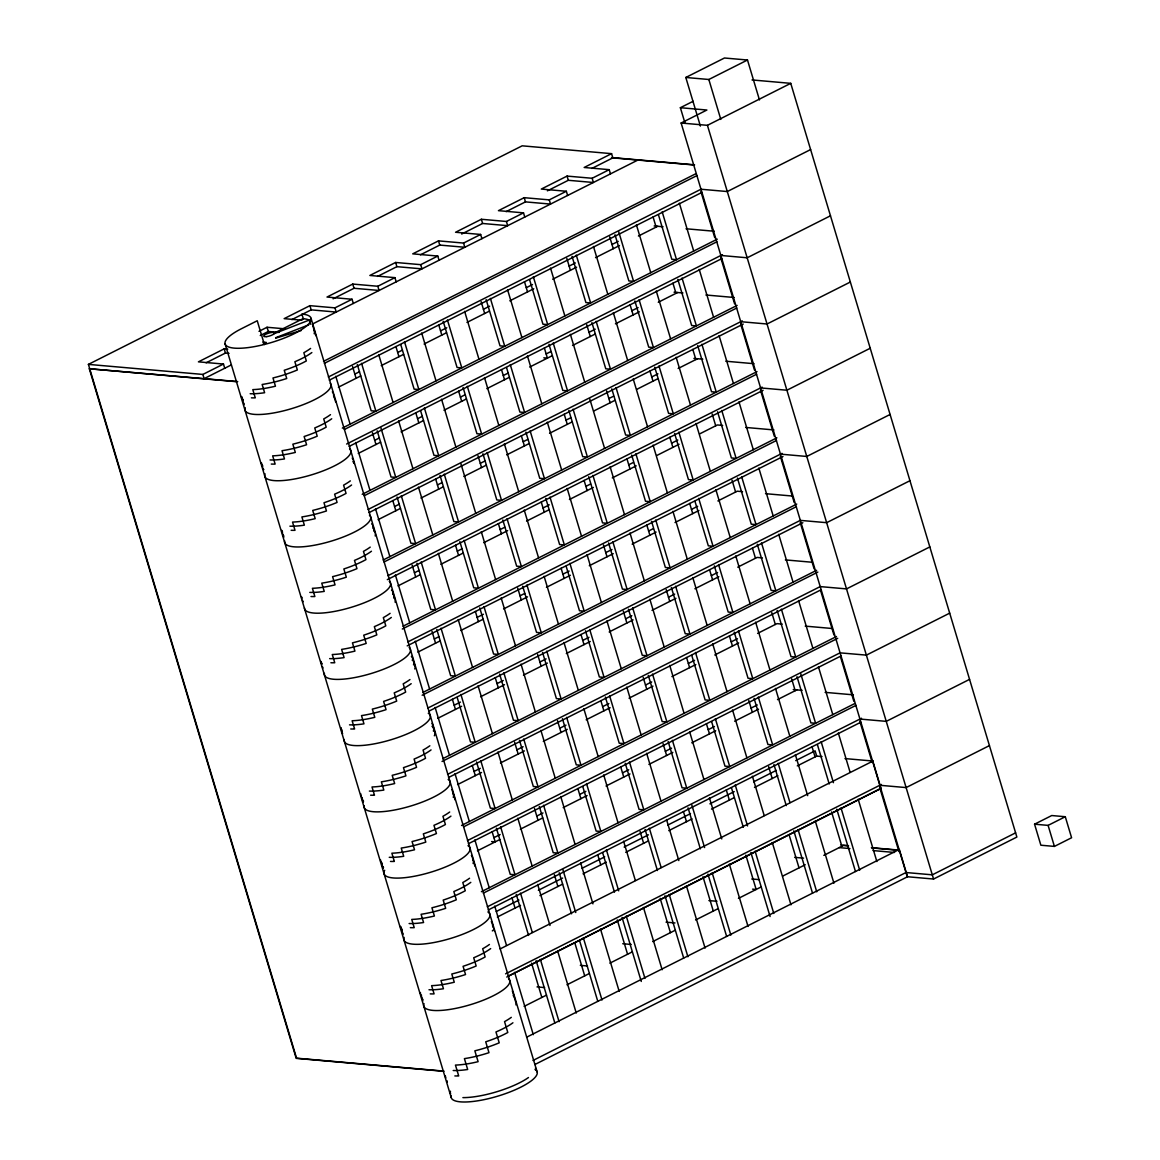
<?xml version="1.0" encoding="UTF-8"?>
<svg xmlns="http://www.w3.org/2000/svg" width="1160" height="1160" viewBox="0 0 1160 1160"><rect width="100%" height="100%" fill="white"/><g stroke="black" fill="none" stroke-linecap="round" stroke-linejoin="round"><path stroke-width="1.5" d="M443.932 1071.115L296.554 1058.181L88.406 364.385L522.174 145.826L611.566 153.656L612.828 157.862L591.875 168.432M443.599 1071.274L296.206 1058.355L89.32 368.764L237.713 381.582M700.393 126.078L685.807 77.474L724.463 58L747.489 60.015L759.466 99.934M685.807 77.474L708.832 79.489L747.489 60.015M684.965 122.989L680.369 107.706L693.158 101.268M227.766 349.174L224.185 348.856L198.418 361.848L223.474 364.037L224.736 368.242M258.999 331.325L267.046 327.265L284.939 328.831M353.321 303.456L352.06 299.251L334.964 307.864L309.909 305.66L284.142 318.652L302.035 320.218M396.184 281.851L394.922 277.646L377.826 286.259L352.77 284.07L327.004 297.047L352.06 299.251M439.046 260.26L437.784 256.055L420.688 264.668L395.632 262.464L369.866 275.457L394.922 277.646M481.908 238.655L480.646 234.45L463.55 243.063L438.495 240.874L412.728 253.851L437.784 256.055M524.769 217.065L523.508 212.86L506.412 221.473L481.357 219.269L455.575 232.261L480.646 234.45M567.617 195.475L566.355 191.269L549.274 199.882L524.204 197.679L498.438 210.656L523.508 212.86M610.479 173.869L609.217 169.665L592.136 178.278L567.066 176.088L541.299 189.065L566.355 191.269M611.566 153.656L584.161 167.475L609.217 169.665M752.014 79.939L790.743 83.346L1016.87 837.056L933.553 879.034L907.251 876.728L681.123 123.018L706.889 110.026L680.369 107.706M206.118 362.805L225.446 353.06L229.027 353.38M260.26 335.53L268.308 331.47L279.052 332.412M291.841 319.609L311.17 309.865L336.226 312.069L334.964 307.864M333.094 298.816L354.032 288.274L379.088 290.464L377.826 286.259M377.565 276.413L396.894 266.669L421.95 268.873L420.688 264.668M420.427 254.823L439.756 245.079L464.812 247.268L463.55 243.063M461.68 234.03L482.618 223.474L507.674 225.678L506.412 221.473M506.151 211.627L525.466 201.883L550.536 204.088L549.274 199.882M547.389 190.835L568.327 180.293L593.398 182.482L592.136 178.278M88.406 364.385L202.869 374.434L223.474 364.037M263.233 344.012L266.336 342.446L262.755 342.127M231.188 364.994L204.131 378.638L202.869 374.434M312.069 324.235L637.884 160.065M681.123 123.018L707.426 125.324L790.743 83.346M323.524 361.34L695.783 173.754M324.438 363.298L697.015 175.551M328.367 377L700.945 189.254M329.324 380.147L701.901 192.415M354.829 374.086L359.498 371.736M397.691 352.495L402.361 350.146M440.553 330.89L446.774 327.758M483.415 309.299L489.636 306.168M526.277 287.695L532.498 284.562M569.139 266.104L575.36 262.972M612.001 244.499L618.207 241.367M338.387 387.223L360.76 375.941M381.248 365.618L403.622 354.351M424.096 344.027L446.484 332.746M466.958 322.422L489.346 311.156M509.82 300.832L533.76 288.767M552.682 279.241L576.621 267.177M595.544 257.636L619.469 245.572M638.406 236.045L657.749 226.287M810.622 149.567L727.305 191.545L700.988 189.239M342.33 428.098L717.271 239.163M344.317 429.519L716.88 241.787M346.637 444.034L722.433 254.678M349.189 446.382L721.766 258.637M374.709 440.307L379.363 437.958M417.571 418.716L422.226 416.367M460.418 397.126L465.087 394.777M503.28 375.521L507.95 373.172M546.142 353.93L550.812 351.582M589.005 332.325L595.225 329.193M631.866 310.735L638.087 307.603M358.251 453.444L380.625 442.163M401.113 431.853L423.487 420.572M443.976 410.248L466.349 398.982M486.837 388.658L509.211 377.377M529.685 367.053L552.073 355.786M572.547 345.462L594.935 334.181M615.409 323.857L639.348 311.808M658.271 302.267L677.614 292.523M830.487 215.789L747.17 257.781L720.853 255.461M362.21 494.32L737.136 305.399M364.182 495.74L736.76 308.009M368.111 509.458L742.298 320.899M369.054 512.604L743.241 324.06M394.574 506.543L399.228 504.194M437.436 484.938L442.09 482.589M480.298 463.348L484.952 460.998M523.16 441.742L527.814 439.393M566.022 420.152L570.676 417.803M608.87 398.561L613.538 396.212M651.731 376.957L657.952 373.825M378.116 519.665L400.49 508.399M420.978 498.075L443.352 486.794M463.84 476.485L486.214 465.203M506.702 454.879L529.076 443.599M549.564 433.289L571.938 422.008M594.036 410.872L614.8 400.417M636.898 389.282L657.662 378.812M678.136 368.488L697.493 358.744M850.353 282.025L767.035 324.002L740.732 321.697M383.134 560.019L757.002 371.62M384.047 561.976L756.624 374.23M387.976 575.679L762.163 387.121M387.31 579.637L763.12 390.282M414.439 572.764L419.108 570.415M457.301 551.174L461.97 548.825M500.163 529.569L504.817 527.22M543.025 507.978L549.245 504.846M585.887 486.373L590.541 484.024M628.749 464.783L633.404 462.434M671.611 443.178L677.817 440.046M397.982 585.901L420.37 574.62M440.843 564.297L463.232 553.03M483.705 542.706L507.645 530.642M526.567 521.101L548.941 509.834M569.429 499.51L593.354 487.447M612.291 477.905L636.216 465.856M656.763 455.503L679.078 444.251M699.625 433.912L717.359 424.966L722.665 425.43M870.217 348.246L786.901 390.224L760.597 387.918M402.998 626.24L776.881 437.842M402.302 629.01L776.489 440.466M407.856 641.9L782.043 453.357M407.189 645.874L782.986 456.503M434.304 638.986L438.973 636.637M477.166 617.395L483.387 614.264M520.028 595.805L524.697 593.456M562.89 574.2L569.111 571.068M605.752 552.61L611.972 549.477M648.614 531.005L653.268 528.655M691.476 509.414L697.682 506.282M417.861 652.123L440.235 640.842M460.723 630.533L483.096 619.251M503.571 608.928L527.51 596.878M546.433 587.337L570.372 575.273M589.294 565.732L613.234 553.683M632.157 544.141L656.096 532.077M675.018 522.537L698.943 510.487M717.88 500.946L737.223 491.202L742.531 491.666M890.097 414.468L806.78 456.46L780.462 454.14M422.878 692.462L796.746 504.078M422.167 695.231L796.355 506.688M427.721 708.122L800.298 520.39M428.663 711.283L802.851 522.725M454.184 705.222L460.389 702.09M497.046 683.617L503.251 680.485M539.893 662.026L546.113 658.894M582.755 640.422L588.976 637.289M625.617 618.831L631.837 615.699M668.479 597.226L674.699 594.094M711.341 575.635L717.562 572.503M437.726 718.345L461.651 706.295M480.588 696.754L504.513 684.69M523.45 675.149L547.375 663.1M566.312 653.558L590.237 641.495M609.174 631.968L633.099 619.904M652.021 610.363L675.961 598.299M694.884 588.773L718.823 576.708M737.745 567.167L757.103 557.423L762.395 557.887M909.962 480.704L826.645 522.682L800.327 520.376M442.743 758.698L816.611 570.299M442.047 761.467L817.843 572.097M447.586 774.358L820.163 586.612M448.528 777.505L821.106 589.773M474.048 771.443L480.269 768.312M516.91 749.853L523.131 746.721M559.773 728.248L565.978 725.116M602.635 706.658L608.84 703.525M645.496 685.053L651.702 681.921M688.344 663.462L694.564 660.33M731.206 641.857L737.426 638.725M457.591 784.581L481.53 772.516M500.453 762.976L524.392 750.926M543.315 741.385L567.24 729.321M586.177 719.78L610.102 707.73M629.039 698.189L652.964 686.125M671.901 676.585L695.826 664.535M714.763 654.994L738.688 642.93M757.611 633.404L776.968 623.645L782.26 624.109M929.827 546.925L846.51 588.903L820.207 586.597M461.549 825.456L836.476 636.521M463.522 826.877L837.708 638.333M467.451 840.58L840.029 652.848L866.389 655.125L949.692 613.147M468.408 843.74L840.971 655.995M493.913 837.665L500.134 834.533M536.775 816.074L542.996 812.942M579.637 794.469L585.858 791.337M622.5 772.879L628.72 769.747M665.361 751.288L671.567 748.157M708.223 729.683L714.429 726.551M751.086 708.093L757.291 704.961M477.456 850.802L499.844 839.521M520.318 829.212L542.706 817.931M563.18 807.606L587.12 795.542M606.042 786.016L629.981 773.952M648.904 764.411L672.829 752.361M691.766 742.82L715.691 730.757M734.628 721.215L758.553 709.166M777.49 699.625L796.833 689.866M481.414 891.678L854.731 703.569M483.387 893.098L855.964 705.367M487.33 906.801L861.517 718.258M488.273 909.962L860.851 722.216M496.277 911.499L518.94 900.073M538.356 890.285L562.629 878.062M582.059 868.274L604.722 856.848M624.138 847.061L648.411 834.837M667.841 825.05L690.504 813.624M709.92 803.851L734.193 791.613M753.623 781.826L776.272 770.399M795.702 760.627L815.117 750.839L816.698 756.103L822.005 756.566M497.336 917.023L520.521 905.351M539.937 895.563L562.6 884.137M583.059 873.828L606.303 862.127M625.718 852.339L648.382 840.913M668.769 830.647L692.085 818.902M711.5 809.114L734.164 797.688M754.493 787.452L777.853 775.678M797.283 765.89L816.698 756.103M969.571 679.368L886.255 721.361L859.937 719.055M500.163 948.909L872.827 761.119L881.02 788.452L506.746 977.053M505.586 973.849L881.383 784.479M508.138 976.183L880.715 788.452M989.437 745.605L906.119 787.582L879.802 785.277M524.132 1006.372L546.519 995.106M566.993 984.782L589.382 973.501M609.855 963.177L632.229 951.91M652.717 941.587L675.091 930.306M695.579 919.981L717.953 908.715M738.441 898.391L760.815 887.11M782.913 875.988L805.229 864.736M823.817 855.369L843.509 845.452L848.583 845.901M526.654 1037.199L899.319 849.424L907.511 876.757L534.847 1064.532M533.005 1060.457L905.989 872.523L932.292 874.829L1015.609 832.851M1034.561 824.194L1051.743 815.538L1065.286 816.727L1071.593 837.752L1054.411 846.409L1040.868 845.219L1034.561 824.194L1048.103 825.384L1065.286 816.727M274.224 333.123L303.021 318.666A44.399 11.789 -16.7 0 1 309.198 320.073L310.43 324.191M274.383 333.601L309.198 320.073M275.63 337.719L308.777 324.844M275.761 338.125L301.281 330.498M611.842 157.571L694.521 164.821M611.494 157.745L694.448 165.024M654.167 225.982L663.056 226.751M686.038 228.767L714.313 231.246M674.047 292.204L682.921 292.987M705.904 295.002L734.178 297.482M693.912 358.425L702.786 359.208M725.768 361.224L754.043 363.704M543.822 357.817L547.404 358.135L544.359 347.971M89.32 368.764L236.713 381.698M745.634 427.446L773.923 429.925M765.513 493.682L792.019 496.001M785.378 559.903L811.884 562.223M805.243 626.125L831.749 628.459M793.252 689.562L802.14 690.345M825.108 692.361L853.397 694.84M844.987 758.582L873.262 761.062M840.826 845.016L848.018 845.64M871.392 847.684L898.347 850.048M871.856 847.931L898.71 850.294M839.216 847.612L849.903 848.555M873.074 850.585L894.462 852.455M794.629 857.37L803.576 858.154M491.593 841.565L495.175 841.87L492.13 831.72M751.767 878.976L758.93 879.599M752.579 889.154L756.16 889.459L745.851 855.137M708.905 900.566L716.967 901.277M666.043 922.157L675.004 922.954M622.746 943.718L631.243 944.472M580.333 965.352L587.482 965.99M537.022 986.913L544.62 987.581M1048.103 825.384L1054.411 846.409M708.832 79.489L720.809 119.422M707.426 125.324L933.553 879.034M700.886 191.472L714.734 237.64M720.751 257.694L734.613 303.862M740.631 323.93L754.479 370.098M760.496 390.151L774.343 436.32M780.361 456.373L794.223 502.541M800.226 522.595L814.088 568.777M820.613 590.541L833.953 634.999M840.478 656.763L853.818 701.22M859.836 721.274L872.146 762.323M879.73 787.567L898.942 851.599M679.354 203.16L693.709 251.038M699.219 269.381L713.588 317.26M719.084 335.617L733.453 383.496M738.949 401.838L753.318 449.717M758.829 468.06L773.183 515.939M778.693 534.296L793.063 582.175M798.558 600.517L812.928 648.397M818.423 666.739L832.793 714.618M838.303 732.975L850.106 772.299M858.183 799.24L876.873 861.546M662.172 211.816L676.541 259.695L671.799 259.274L658.46 214.817M682.036 278.037L696.406 325.916L691.664 325.51L677.817 279.342M701.901 344.274L716.271 392.152L711.529 391.732L697.682 345.564M721.781 410.495L736.136 458.374L731.394 457.953L717.547 411.786M741.646 476.716L756.015 524.596L751.274 524.189L737.412 478.022M761.511 542.952L775.88 590.832L771.139 590.411L757.291 544.243M781.39 609.174L795.745 657.053L791.004 656.633L777.157 610.464M800.734 673.684L815.611 723.274L810.869 722.868L797.021 676.7M821.12 741.632L833.431 782.666M841 807.896L859.69 870.203M817.409 744.633L829.212 783.957M836.781 809.202L855.471 871.508M653.065 216.949L656.125 227.113M672.945 283.171L675.99 293.335M692.81 349.406L695.855 359.571M712.167 413.932L715.72 425.792M732.033 480.167L735.6 492.014M752.419 548.086L755.464 558.25M771.777 612.611L775.33 624.471M791.642 678.846L795.209 690.693M812.029 746.764L815.074 756.929M831.575 811.942L841.87 846.278M636.405 224.808L650.76 272.687M656.27 291.029L670.639 338.908M676.135 357.251L690.504 405.13M696.014 423.473L710.37 471.351M715.879 489.709L730.249 537.587M735.745 555.93L750.114 603.809M755.61 622.151L769.979 670.03M775.489 688.387L789.844 736.266M795.354 754.609L807.664 795.644M815.234 820.874L833.924 883.181M618.715 231.754L633.592 281.344L628.851 280.923L615.003 234.755M639.087 299.686L653.457 347.565L648.715 347.144L634.868 300.976M658.967 365.907L673.322 413.786L668.58 413.366L654.733 367.198M678.832 432.129L693.202 480.008L688.46 479.602L674.598 433.434M698.697 498.365L713.066 546.244L708.325 545.823L694.985 501.366M718.562 564.587L732.932 612.465L728.19 612.045L714.342 565.877M738.441 630.808L752.796 678.687L748.055 678.281L734.207 632.113M758.307 697.044L772.676 744.923L767.934 744.503L754.072 698.335M778.171 763.265L789.974 802.589M798.051 829.531L816.741 891.837M773.952 764.556L786.262 805.606M793.832 830.85L812.522 893.157M609.696 236.857L613.263 248.704M630.083 304.775L633.128 314.94M649.948 370.997L652.993 381.161M669.813 437.233L672.872 447.383M689.692 503.454L692.737 513.619M709.558 569.676L712.602 579.84M729.423 635.912L732.467 646.062M748.78 700.437L752.347 712.298M768.659 766.659L772.212 778.519M789.235 835.258L799.022 867.868M593.456 246.442L607.826 294.321M613.321 312.663L627.69 360.543M633.201 378.899L647.555 426.778M653.065 445.121L667.421 493M672.93 511.342L687.3 559.221M692.796 577.578L707.165 625.457M712.675 643.8L727.03 691.679M732.54 710.021L746.909 757.901M752.405 776.258L764.208 815.582M772.284 842.522L790.975 904.829M567.066 176.088L568.327 180.293M576.274 255.099L590.643 302.977L585.901 302.557L572.054 256.389M596.153 321.32L610.508 369.199L605.766 368.793L591.919 322.625M616.018 387.556L630.373 435.435L625.646 435.014L611.784 388.846M635.883 453.777L650.252 501.657L645.511 501.236L631.663 455.068M655.748 519.999L670.117 567.878L665.376 567.472L651.529 521.289M675.627 586.235L689.982 634.114L685.241 633.693L671.393 587.525M695.492 652.457L709.862 700.336L705.12 699.915L691.78 655.458M715.357 718.678L729.727 766.557L724.986 766.151L711.645 721.679M735.222 784.899L747.547 825.949M755.116 851.179L773.807 913.486M731.51 787.915L743.313 827.239M750.883 852.484L770.095 916.531M566.848 258.448L570.401 270.309M586.713 324.684L590.266 336.531M606.578 390.905L610.131 402.766M626.951 458.824L630.01 468.988M646.83 525.045L649.875 535.21M666.188 589.585L669.74 601.431M686.561 657.502L689.605 667.667M706.425 723.724L709.485 733.889M726.305 789.96L729.35 800.11M550.507 268.076L564.876 315.955M570.372 334.312L584.741 382.191M589.729 398.822L604.606 448.412M610.116 466.755L624.486 514.634M629.981 532.991L644.351 580.87M649.861 599.212L664.216 647.091M669.726 665.434L684.081 713.313M689.591 731.67L703.961 779.549M709.456 797.891L721.766 838.927M729.336 864.157L748.04 926.463M524.204 197.679L525.466 201.883M533.324 276.732L547.694 324.611L542.952 324.205L529.612 279.748M553.204 342.969L567.559 390.848L562.817 390.427L548.97 344.259M573.069 409.19L587.438 457.069L582.697 456.649L568.835 410.48M592.934 475.411L607.303 523.29L602.562 522.885L588.714 476.716M612.813 541.648L627.168 589.526L622.427 589.106L608.579 542.938M632.678 607.869L647.034 655.748L642.292 655.327L628.445 609.159M652.543 674.09L666.913 721.97L662.172 721.563L648.309 675.395M672.409 740.327L686.778 788.206L682.036 787.785L668.189 741.617M691.766 804.837L704.598 847.583M712.167 872.813L730.858 935.119M688.054 807.838L700.365 848.873M707.948 874.133L726.639 936.439M524.494 281.75L527.539 291.899M564.224 414.192L567.284 424.357M584.103 480.414L587.149 490.578M603.461 544.953L607.014 556.814M623.326 611.175L626.878 623.036M643.191 677.411L646.758 689.258M663.071 743.633L666.623 755.493M683.443 811.551L686.488 821.715M703.003 876.742L713.298 911.064M507.558 289.724L521.928 337.603M527.438 355.946L541.792 403.825M547.303 422.167L561.672 470.046M567.167 488.403L581.537 536.283M587.033 554.625L601.402 602.504M606.912 620.846L621.267 668.726M626.777 687.082L641.147 734.962M646.642 753.304L661.011 801.183M666.507 819.526L678.832 860.575M686.401 885.805L705.091 948.111M481.357 219.269L482.618 223.474M490.39 298.381L504.745 346.26L500.003 345.839L486.156 299.671M510.255 364.602L524.625 412.482L519.883 412.061L506.543 367.604M530.12 430.824L544.49 478.703L539.748 478.297L525.9 432.129M549.985 497.06L564.354 544.939L559.613 544.518L545.765 498.35M569.865 563.282L584.22 611.16L579.478 610.74L566.152 566.283M589.729 629.503L604.099 677.382L599.357 676.976L585.495 630.808M609.595 695.739L623.964 743.618L619.222 743.197L605.375 697.029M629.46 761.961L643.829 809.839L639.087 809.419L625.24 763.251M649.339 828.182L661.127 867.52M669.218 894.462L687.909 956.768M645.105 829.487L657.415 870.522M664.999 895.766L683.689 958.073M481.125 301.644L484.677 313.505M501.497 369.562L504.542 379.726M521.362 435.798L524.422 445.947M541.241 502.019L544.287 512.183M561.106 568.24L564.151 578.405M580.971 634.476L584.016 644.626M600.837 700.698L603.896 710.862M620.716 766.919L623.761 777.084M640.073 831.459L643.626 843.306M660.141 898.333L670.437 932.654M464.623 311.358L478.978 359.238M484.488 377.595L498.843 425.474M504.353 443.816L518.723 491.695M524.218 510.037L538.588 557.916M544.098 576.274L558.453 624.152M563.963 642.495L578.332 690.374M583.828 708.716L598.197 756.595M603.693 774.952L618.062 822.832M623.572 841.174L635.361 880.498M643.452 907.439L662.142 969.745M438.495 240.874L439.756 245.079M447.441 320.015L461.796 367.894L457.069 367.488L443.207 321.32M467.306 386.251L481.675 434.13L476.934 433.709L463.087 387.541M487.171 452.473L501.54 500.351L496.799 499.931L482.951 453.763M507.05 518.694L521.405 566.573L516.664 566.167L502.816 519.985M526.915 584.93L541.285 632.809L536.543 632.389L522.682 586.221M546.78 651.151L561.15 699.03L556.409 698.61L542.561 652.442M566.645 717.373L581.015 765.252L576.274 764.832L562.426 718.663M586.525 783.594L600.88 831.473L596.139 831.067L582.798 786.611M606.39 849.831L618.701 890.865M626.269 916.095L644.96 978.402M602.678 852.832L614.466 892.156M622.05 917.415L641.262 981.447M438.77 324.93L441.815 335.095M458.635 391.166L461.68 401.331M477.992 455.691L481.56 467.552M498.379 523.61L501.424 533.774M517.737 588.149L521.289 600.01M537.602 654.37L541.154 666.231M557.467 720.606L561.034 732.453M577.854 788.524L580.899 798.674M597.719 854.746L600.764 864.91M617.279 919.938L627.574 954.26M421.674 333.007L436.029 380.886M441.539 399.228L455.909 447.108M460.897 463.739L475.774 513.329M481.284 531.686L495.639 579.565M501.149 597.908L515.504 645.786M521.014 664.129L535.384 712.008M540.879 730.365L555.249 778.244M560.759 796.587L575.113 844.465M580.624 862.808L592.934 903.857M600.503 929.073L619.193 991.38M395.632 262.464L396.894 266.669M404.492 341.663L418.861 389.542L414.12 389.122L400.78 344.665M424.357 407.885L438.726 455.764L433.985 455.343L420.645 410.887M444.236 474.107L458.591 521.986L453.85 521.579L440.002 475.411M464.101 540.342L478.457 588.221L473.729 587.801L459.867 541.633M483.966 606.564L498.336 654.443L493.595 654.023L479.733 607.854M503.832 672.785L518.201 720.664L513.46 720.259L499.612 674.09M523.711 739.021L538.066 786.901L533.324 786.48L519.477 740.312M543.576 805.243L557.931 853.122L553.204 852.702L539.342 806.534M562.933 869.754L575.751 912.514M583.321 937.73L602.011 1000.036M559.221 872.755L571.532 913.805M579.623 940.774L597.791 1001.356M395.908 346.536L398.953 356.7M415.773 412.757L418.833 422.922M435.652 478.993L438.697 489.143M455.517 545.214L458.562 555.379M475.382 611.436L478.427 621.601M495.248 677.658L498.307 687.822M514.62 742.197L518.172 754.058M534.485 808.418L538.037 820.279M554.35 874.654L557.902 886.501M574.925 943.239L584.712 975.85M378.726 354.641L393.095 402.52M398.59 420.863L412.96 468.741M418.455 487.099L432.825 534.977M438.335 553.32L452.69 601.199M458.2 619.541L472.57 667.421M478.065 685.777L492.435 733.657M497.93 751.999L512.299 799.878M517.809 818.22L532.164 866.099M537.674 884.457L549.985 925.491M557.554 950.721L576.245 1013.028M352.77 284.07L354.032 288.274M361.543 363.298L375.912 411.176L371.171 410.756L357.324 364.588M380.9 427.822L395.777 477.398L391.036 476.992L377.188 430.824M401.287 495.755L415.642 543.634L410.901 543.213L397.053 497.046M421.152 561.976L435.522 609.855L430.78 609.435L416.918 563.267M441.017 628.198L455.387 676.077L450.646 675.671L436.798 629.503M460.897 694.434L475.252 742.313L470.51 741.892L457.171 697.436M480.762 760.656L495.117 808.534L490.375 808.114L476.528 761.946M500.627 826.877L514.996 874.756L510.255 874.35L496.393 828.182M520.492 893.113L532.295 932.437M540.371 959.378L559.077 1021.684M516.273 894.404L528.583 935.438M536.152 960.697L554.842 1023.004M352.538 366.444L356.091 378.29M372.403 432.665L375.971 444.512M392.79 500.584L395.836 510.748M412.148 565.109L415.7 576.97M432.013 631.345L435.565 643.191M452.385 699.262L455.445 709.427M472.265 765.484L475.31 775.648M511.995 897.941L515.04 908.106M531.555 963.134L541.851 997.455M335.776 376.289L350.146 424.168M355.642 442.511L370.011 490.39M375.521 508.733L389.876 556.611M395.386 574.968L409.755 622.847M415.251 641.19L429.62 689.069M435.116 707.411L449.486 755.29M454.995 773.647L469.35 821.527M474.861 839.869L489.23 887.748M494.725 906.09L506.528 945.414M514.605 972.356L533.296 1034.662M309.909 305.66L311.17 309.865M311.068 318.391L537.196 1072.101M333.471 394.545L334.298 397.286A44.399 11.789 -16.7 0 0 333.558 395.966M334.704 398.663L335.53 401.403A44.399 11.789 -16.7 0 1 335.631 401.897M353.336 460.766L354.162 463.507A44.399 11.789 -16.7 0 0 353.031 461.796M372.795 525.611L374.854 532.484M392.66 591.846L393.486 594.587M394.733 598.705L393.907 595.964A44.399 11.789 -16.7 0 1 393.834 598.038M473.382 860.865L472.149 856.747A44.399 11.789 -16.7 0 0 471.395 855.428M473.787 862.242L474.614 864.983A44.399 11.789 -16.7 0 1 474.73 865.984M493.247 927.087L492.014 922.968A44.399 11.789 -16.7 0 0 491.274 921.649M493.652 928.464L494.479 931.219M303.412 319.13L301.89 314.041L302.934 314.142A44.834 11.905 -16.7 0 1 294.103 333.746A44.834 11.905 -16.7 0 1 234.291 348.13A44.834 11.905 -16.7 0 1 240.613 329.135L257.244 320.755L264.379 344.535M267.046 327.265L268.308 331.47M242.831 400.649L241.599 396.532A44.399 11.789 -16.7 0 0 241.831 398.01M261.885 464.13L262.711 466.885A44.399 11.789 -16.7 0 0 262.711 467.393M281.75 530.352L282.576 533.107M282.982 534.485L283.808 537.225M321.074 661.432L321.9 664.187M341.765 730.409L340.938 727.668A44.399 11.789 -16.7 0 0 341.707 730.017M362.05 798.008L363.283 802.126A44.399 11.789 -16.7 0 1 363.5 801.038M381.915 864.229L383.148 868.361A44.399 11.789 -16.7 0 1 383.38 867.26M401.78 930.465L400.548 926.347A44.399 11.789 -16.7 0 0 400.78 927.826M422.066 998.064L422.892 1000.805M225.069 343.766L451.197 1097.476M224.185 348.856L225.446 353.06M536.514 1070.753A44.834 11.905 -16.7 0 1 496.886 1096.418A44.834 11.905 -16.7 0 1 451.197 1095.924M535.18 1069.607A44.834 11.905 -16.7 0 1 535.934 1070.158M508.5 978.707A44.834 11.905 -16.7 0 1 469.452 1004.966A44.834 11.905 -16.7 0 1 424.009 1003.632M453.212 1070.506A44.399 11.789 -16.7 0 0 467.668 1069.491L464.406 1058.63A44.399 11.789 -16.7 0 0 488.983 1052.671L485.721 1041.811A44.399 11.789 -16.7 0 0 507.79 1032.487L504.542 1021.627A44.399 11.789 -16.7 0 0 511.299 1017.349M445.889 1077.872A44.399 11.789 -16.7 0 1 445.425 1075.943M447.137 1082.381A44.399 11.789 -16.7 0 1 447.137 1080.83M512.923 1022.786A44.399 11.789 -16.7 0 1 495.958 1031.965L499.221 1042.826A44.399 11.789 -16.7 0 1 474.846 1050.815L478.108 1061.676A44.399 11.789 -16.7 0 1 455.445 1065.083L458.708 1075.943A44.399 11.789 -16.7 0 1 454.851 1075.929M515.895 1004.864A44.399 11.789 -16.7 0 0 515.953 1002.791L512.691 991.931A44.399 11.789 -16.7 0 0 512.285 991.017M513.184 995.642A44.399 11.789 -16.7 0 1 514.155 996.889M330.267 383.264A44.834 11.905 -16.7 0 1 289.275 409.321A44.834 11.905 -16.7 0 1 245.195 407.595M250.168 393.718A44.399 11.789 -16.7 0 0 264.625 392.718L262.145 384.467A44.399 11.789 -16.7 0 0 286.723 378.508L284.243 370.272A44.399 11.789 -16.7 0 0 306.327 360.949L303.848 352.698A44.399 11.789 -16.7 0 0 310.605 348.435M243.179 399.663A44.399 11.789 -16.7 0 1 242.063 398.46M243.963 403.404A44.399 11.789 -16.7 0 1 243.6 403.013M243.063 402.128A44.399 11.789 -16.7 0 1 243.063 399.562M313.693 329.73A44.399 11.789 -16.7 0 1 314.49 332.587M314.36 333.137A44.399 11.789 -16.7 0 1 314.157 333.703M311.851 352.553A44.399 11.789 -16.7 0 1 294.872 361.731L297.351 369.967A44.399 11.789 -16.7 0 1 272.977 377.957L275.457 386.193A44.399 11.789 -16.7 0 1 252.793 389.615L255.273 397.851A44.399 11.789 -16.7 0 1 251.415 397.837M244.064 404.767A44.399 11.789 -16.7 0 1 244.151 404.231M315.767 335.661A44.399 11.789 -16.7 0 0 315.665 335.182L313.185 326.946A44.399 11.789 -16.7 0 0 312.765 326.032M349.551 448.891A44.834 11.905 -16.7 0 1 310.503 475.15A44.834 11.905 -16.7 0 1 265.06 473.816M270.048 459.954A44.399 11.789 -16.7 0 0 284.49 458.939L282.025 450.703A44.399 11.789 -16.7 0 0 306.588 444.744L304.123 436.508A44.399 11.789 -16.7 0 0 326.192 427.17L323.727 418.934A44.399 11.789 -16.7 0 0 330.484 414.657M262.61 465.522A44.399 11.789 -16.7 0 1 261.928 464.696M261.551 463.768A44.399 11.789 -16.7 0 1 261.464 462.753M263.842 469.64A44.399 11.789 -16.7 0 1 263.161 468.814M334.399 397.778A44.399 11.789 -16.7 0 1 334.413 398.286M331.716 418.774A44.399 11.789 -16.7 0 1 314.751 427.953L317.216 436.189A44.399 11.789 -16.7 0 1 292.842 444.178L295.321 452.429A44.399 11.789 -16.7 0 1 272.658 455.837L275.137 464.072A44.399 11.789 -16.7 0 1 271.281 464.072M332.325 391.834A44.399 11.789 -16.7 0 1 333.065 393.167M369.416 515.112A44.834 11.905 -16.7 0 1 331.716 540.98A44.834 11.905 -16.7 0 1 284.678 540.893M289.913 526.176A44.399 11.789 -16.7 0 0 304.355 525.161L301.89 516.925A44.399 11.789 -16.7 0 0 326.453 510.965L323.988 502.729A44.399 11.789 -16.7 0 0 346.057 493.391L343.592 485.155A44.399 11.789 -16.7 0 0 350.349 480.878M282.474 531.744A44.399 11.789 -16.7 0 1 281.793 530.917M351.582 485.01A44.399 11.789 -16.7 0 1 334.617 494.189L337.082 502.425A44.399 11.789 -16.7 0 1 312.721 510.414L315.187 518.65A44.399 11.789 -16.7 0 1 292.537 522.072L295.002 530.308A44.399 11.789 -16.7 0 1 291.145 530.294M283.707 535.862A44.399 11.789 -16.7 0 1 282.649 534.122M352.19 458.07A44.399 11.789 -16.7 0 1 352.93 459.389M389.282 581.348A44.834 11.905 -16.7 0 1 352.93 606.796A44.834 11.905 -16.7 0 1 304.457 607.913M309.778 592.398A44.399 11.789 -16.7 0 0 324.235 591.397L321.755 583.147A44.399 11.789 -16.7 0 0 346.332 577.187L343.853 568.951A44.399 11.789 -16.7 0 0 365.937 559.627L363.457 551.377A44.399 11.789 -16.7 0 0 370.214 547.114M302.339 597.965A44.399 11.789 -16.7 0 1 301.44 596.689M374.129 530.221A44.399 11.789 -16.7 0 1 374.1 531.265M372.897 528.017A44.399 11.789 -16.7 0 1 374.027 529.743M371.447 551.232A44.399 11.789 -16.7 0 1 354.481 560.41L356.961 568.647A44.399 11.789 -16.7 0 1 332.587 576.636L335.051 584.872A44.399 11.789 -16.7 0 1 312.402 588.294L314.868 596.53A44.399 11.789 -16.7 0 1 311.01 596.515M303.195 601.692A44.399 11.789 -16.7 0 1 302.513 600.343M375.274 533.861A44.399 11.789 -16.7 0 1 375.202 535.934M371.664 523.899A44.399 11.789 -16.7 0 1 372.375 524.712M409.147 647.57A44.834 11.905 -16.7 0 1 371.447 673.423A44.834 11.905 -16.7 0 1 324.423 673.337M329.643 658.634A44.399 11.789 -16.7 0 0 344.099 657.618L341.62 649.383A44.399 11.789 -16.7 0 0 366.197 643.423L363.718 635.187A44.399 11.789 -16.7 0 0 385.801 625.849L383.322 617.613A44.399 11.789 -16.7 0 0 390.093 613.336M321.827 663.796A44.399 11.789 -16.7 0 1 321.074 661.954M392.762 594.239A44.399 11.789 -16.7 0 1 393.167 594.63M391.326 617.453A44.399 11.789 -16.7 0 1 374.346 626.632L376.826 634.868A44.399 11.789 -16.7 0 1 352.451 642.857L354.931 651.108A44.399 11.789 -16.7 0 1 332.267 654.515L334.747 662.751A44.399 11.789 -16.7 0 1 330.89 662.751M323.075 667.913A44.399 11.789 -16.7 0 1 322.393 666.565M395.139 600.082A44.399 11.789 -16.7 0 1 395.082 602.156M391.529 590.121A44.399 11.789 -16.7 0 1 392.254 590.933M428.272 713.255A44.834 11.905 -16.7 0 1 392.674 739.239A44.834 11.905 -16.7 0 1 344.288 739.572M349.522 724.855A44.399 11.789 -16.7 0 0 363.964 723.84L361.5 715.604A44.399 11.789 -16.7 0 0 386.062 709.644L383.598 701.409A44.399 11.789 -16.7 0 0 405.666 692.071L403.201 683.835A44.399 11.789 -16.7 0 0 409.959 679.557M342.635 733.714A44.399 11.789 -16.7 0 1 342.258 731.25M413.598 661.722A44.399 11.789 -16.7 0 1 413.511 664.839M412.162 660.098A44.399 11.789 -16.7 0 1 412.641 660.475M411.191 683.689A44.399 11.789 -16.7 0 1 394.226 692.868L396.691 701.104A44.399 11.789 -16.7 0 1 372.331 709.093L374.796 717.329A44.399 11.789 -16.7 0 1 352.132 720.751L354.612 728.987A44.399 11.789 -16.7 0 1 350.755 728.973M414.743 668.957A44.399 11.789 -16.7 0 0 415.004 666.304L412.539 658.068A44.399 11.789 -16.7 0 0 412.365 657.604M411.394 656.357A44.399 11.789 -16.7 0 1 412.119 657.169M449.471 780.622A44.834 11.905 -16.7 0 1 409.842 806.287A44.834 11.905 -16.7 0 1 364.153 805.794M448.137 779.477A44.834 11.905 -16.7 0 1 448.891 780.028M369.387 791.077A44.399 11.789 -16.7 0 0 383.829 790.076L381.364 781.826A44.399 11.789 -16.7 0 0 405.927 775.866L403.462 767.63A44.399 11.789 -16.7 0 0 425.532 758.292L423.066 750.056A44.399 11.789 -16.7 0 0 429.824 745.793M361.267 795.818A44.399 11.789 -16.7 0 1 360.818 793.889M362.5 799.936A44.399 11.789 -16.7 0 1 362.123 797.471M433.216 727.509A44.399 11.789 -16.7 0 1 433.376 731.061M432.027 726.334A44.399 11.789 -16.7 0 1 432.506 726.697M431.056 749.911A44.399 11.789 -16.7 0 1 414.091 759.089L416.556 767.326A44.399 11.789 -16.7 0 1 392.196 775.315L394.661 783.551A44.399 11.789 -16.7 0 1 372.012 786.973L374.477 795.209A44.399 11.789 -16.7 0 1 370.62 795.194M434.811 734.613A44.399 11.789 -16.7 0 0 434.87 732.54L432.404 724.289A44.399 11.789 -16.7 0 0 431.984 723.39M434.608 735.179A44.399 11.789 -16.7 0 1 434.333 735.774M469.35 846.843A44.834 11.905 -16.7 0 1 427.01 873.291A44.834 11.905 -16.7 0 1 384.7 870.29M468.002 845.712A44.834 11.905 -16.7 0 1 468.756 846.249M389.252 857.312A44.399 11.789 -16.7 0 0 403.709 856.297L401.229 848.062A44.399 11.789 -16.7 0 0 425.807 842.102L423.327 833.866A44.399 11.789 -16.7 0 0 445.411 824.528L442.932 816.292A44.399 11.789 -16.7 0 0 449.688 812.014M382.263 863.243A44.399 11.789 -16.7 0 1 381.437 862.474M381.132 862.039A44.399 11.789 -16.7 0 1 380.683 860.111M383.496 867.361A44.399 11.789 -16.7 0 1 383.047 866.998M382.147 865.722A44.399 11.789 -16.7 0 1 381.988 863.707M453.096 793.73A44.399 11.789 -16.7 0 1 453.575 796.166M453.444 796.717A44.399 11.789 -16.7 0 1 453.241 797.283M450.935 816.133A44.399 11.789 -16.7 0 1 433.956 825.311L436.435 833.547A44.399 11.789 -16.7 0 1 412.061 841.536L414.526 849.787A44.399 11.789 -16.7 0 1 391.877 853.194L394.342 861.431A44.399 11.789 -16.7 0 1 390.485 861.431M454.865 799.762A44.399 11.789 -16.7 0 0 454.749 798.761L452.27 790.526A44.399 11.789 -16.7 0 0 451.849 789.612M489.215 913.065A44.834 11.905 -16.7 0 1 448.224 939.136A44.834 11.905 -16.7 0 1 404.144 937.396M487.867 911.934A44.834 11.905 -16.7 0 1 488.621 912.47M409.132 923.534A44.399 11.789 -16.7 0 0 423.574 922.519L421.095 914.283A44.399 11.789 -16.7 0 0 445.672 908.323L443.192 900.087A44.399 11.789 -16.7 0 0 465.276 890.749L462.797 882.514A44.399 11.789 -16.7 0 0 469.568 878.236M402.128 929.479A44.399 11.789 -16.7 0 1 401.302 928.696M402.926 933.22A44.399 11.789 -16.7 0 1 402.245 932.393M402.012 931.944A44.399 11.789 -16.7 0 1 402.012 929.378M472.642 859.545A44.399 11.789 -16.7 0 1 473.439 862.402M473.309 862.953A44.399 11.789 -16.7 0 1 473.106 863.518M470.8 882.354A44.399 11.789 -16.7 0 1 453.836 891.533L456.3 899.783A44.399 11.789 -16.7 0 1 431.926 907.772L434.405 916.009A44.399 11.789 -16.7 0 1 411.742 919.416L414.221 927.666A44.399 11.789 -16.7 0 1 410.364 927.652M403.027 934.583A44.399 11.789 -16.7 0 1 403.1 934.046M428.997 989.755A44.399 11.789 -16.7 0 0 443.439 988.755L440.974 980.505A44.399 11.789 -16.7 0 0 465.537 974.545L463.072 966.309A44.399 11.789 -16.7 0 0 485.141 956.971L482.676 948.735A44.399 11.789 -16.7 0 0 489.433 944.472M421.559 995.323A44.399 11.789 -16.7 0 1 420.877 994.497M420.5 993.583A44.399 11.789 -16.7 0 1 420.413 992.568M422.791 999.441A44.399 11.789 -16.7 0 1 421.877 998.165M421.66 997.208A44.399 11.789 -16.7 0 1 421.66 996.687M492.507 925.767A44.399 11.789 -16.7 0 1 493.348 927.58M492.696 930.334A44.399 11.789 -16.7 0 1 492.348 930.929M490.665 948.59A44.399 11.789 -16.7 0 1 473.7 957.768L476.165 966.005A44.399 11.789 -16.7 0 1 451.805 973.994L454.271 982.23A44.399 11.789 -16.7 0 1 431.607 985.652L434.087 993.888A44.399 11.789 -16.7 0 1 430.229 993.873M535.485 1067.881A44.399 11.789 -16.7 0 1 535.5 1069.679M528.467 1077.538A44.399 11.789 -16.7 0 1 462.898 1097.621M450.631 1093.865A44.399 11.789 -16.7 0 1 450.471 1091.212M266.757 336.618A5.699 1.508 -16.7 0 0 274.572 332.92A5.699 1.508 -16.7 0 0 266.046 334.109A5.699 1.508 -16.7 0 0 266.757 336.618"/></g></svg>
